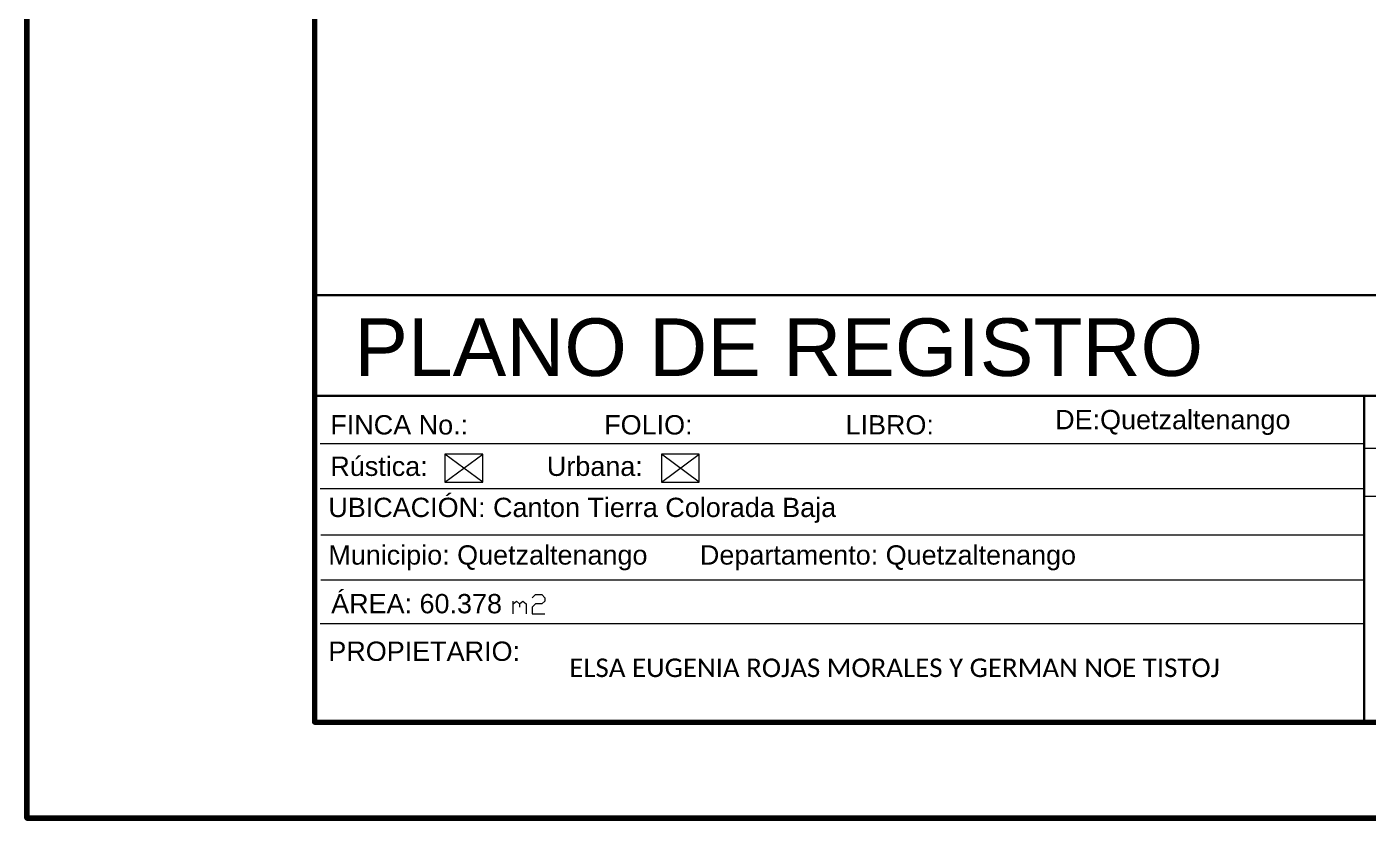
# Model space of a CAD drawing. Header units: millimetres. Extents: x 2424 to 2511, y 1858 to 1990.
# Drawn here: x 2424.3 to 2480.2, y 1858.4 to 1891.4 of the extents above; entities that cross this region are included whole.
import ezdxf

# ---------------------------------------------------------------- set-up
doc = ezdxf.new("R2010")
doc.units = ezdxf.units.MM
for name, color, linetype in [('PDF_0', 7, 'Continuous'), ('PDF_FORMATO', 7, 'Continuous'), ('PDF_Text', 7, 'Continuous'), ('PDF_TEXTO FIJO', 7, 'Continuous')]:
    doc.layers.add(name, color=color, linetype=linetype)
doc.styles.add('PDF Arial-BoldMT', font='arial.ttf')
doc.styles.add('PDF ArialMT', font='arial.ttf')
doc.styles.add('PDF Calibri', font='calibri.ttf')

msp = doc.modelspace()

# ---------------------------------------------------------------- linework, layer by layer
at = {"layer": 'PDF_0', "lineweight": 70}
for points in [[(2424.279, 1858.381), (2424.279, 1990.335), (2510.656, 1990.335), (2510.656, 1858.381), (2424.279, 1858.381), (2510.656, 1858.381), (2510.656, 1990.335), (2424.279, 1990.335)], [(2436.275, 1986.337), (2436.275, 1862.38), (2506.658, 1862.38), (2506.658, 1986.337)]]:
    msp.add_lwpolyline(points, close=True, dxfattribs=at)
at = {"layer": 'PDF_0', "lineweight": 20}
for points in [[(2441.714, 1872.393), (2443.29, 1872.393), (2443.29, 1873.562), (2441.714, 1873.562)], [(2450.745, 1872.393), (2452.32, 1872.393), (2452.32, 1873.562), (2450.745, 1873.562)]]:
    msp.add_lwpolyline(points, close=True, dxfattribs=at)
for points in [[(2443.29, 1872.393), (2441.714, 1873.562)], [(2441.714, 1872.393), (2443.29, 1873.562)], [(2452.32, 1872.393), (2450.745, 1873.562)], [(2450.745, 1872.393), (2452.32, 1873.562)]]:
    msp.add_lwpolyline(points, dxfattribs=at)
at = {"layer": 'PDF_FORMATO', "lineweight": 30}
for points in [[(2436.275, 1880.187), (2506.658, 1880.187)], [(2436.275, 1875.985), (2496.746, 1875.985)], [(2480.057, 1875.985), (2480.057, 1862.397)]]:
    msp.add_lwpolyline(points, dxfattribs=at)
at = {"layer": 'PDF_FORMATO', "lineweight": 20}
for points in [[(2436.512, 1874.003), (2480.023, 1874.003)], [(2480.057, 1873.799), (2496.983, 1873.799)], [(2436.512, 1872.122), (2480.023, 1872.122)], [(2480.057, 1871.8), (2496.983, 1871.8)], [(2436.546, 1870.19), (2480.057, 1870.19)], [(2436.546, 1868.31), (2480.057, 1868.31)], [(2436.512, 1866.497), (2480.023, 1866.497)]]:
    msp.add_lwpolyline(points, dxfattribs=at)
at = {"layer": 'PDF_TEXTO FIJO', "lineweight": 9}
for points in [[(2444.56, 1866.903), (2444.56, 1867.429)], [(2444.56, 1867.31), (2444.696, 1867.429), (2444.831, 1867.31), (2444.831, 1867.175)], [(2444.831, 1867.31), (2444.967, 1867.429), (2445.103, 1867.31), (2445.103, 1866.903)], [(2445.357, 1867.564), (2445.492, 1867.7), (2445.763, 1867.7), (2445.882, 1867.564), (2445.882, 1867.429), (2445.763, 1867.31), (2445.492, 1867.31), (2445.357, 1867.175), (2445.357, 1866.903), (2445.882, 1866.903)]]:
    msp.add_lwpolyline(points, dxfattribs=at)

# ---------------------------------------------------------------- texts
at = {"layer": 'PDF_Text', "attachment_point": 4}
for s, insert, char_height, style in [('PLANO DE REGISTRO', (2437.936, 1877.998), 2.4003, 'PDF ArialMT'), ('FINCA No.:', (2436.936, 1874.773), 0.8048, 'PDF Arial-BoldMT'), ('FOLIO:', (2448.357, 1874.773), 0.8048, 'PDF Arial-BoldMT'), ('LIBRO:', (2458.421, 1874.773), 0.8048, 'PDF Arial-BoldMT'), ('DE:Quetzaltenango', (2467.164, 1874.875), 0.80476, 'PDF Arial-BoldMT'), ('Rústica:', (2436.936, 1873.045), 0.8048, 'PDF Arial-BoldMT'), ('Urbana:', (2445.968, 1873.045), 0.8048, 'PDF Arial-BoldMT'), ('UBICACIÓN: Canton Tierra Colorada Baja', (2436.852, 1871.215), 0.80476, 'PDF Arial-BoldMT'), ('Municipio: Quetzaltenango       Departamento: Quetzaltenango', (2436.852, 1869.232), 0.80476, 'PDF Arial-BoldMT'), ('ÁREA: 60.378', (2436.97, 1867.318), 0.80476, 'PDF Arial-BoldMT'), ('PROPIETARIO:', (2436.852, 1865.335), 0.80476, 'PDF Arial-BoldMT'), ('ELSA EUGENIA ROJAS MORALES Y GERMAN NOE TISTOJ', (2446.899, 1864.645), 0.77316, 'PDF Calibri')]:
    msp.add_mtext(s, dxfattribs=dict(at, insert=insert, char_height=char_height, style=style))

doc.saveas('drawing.dxf')
